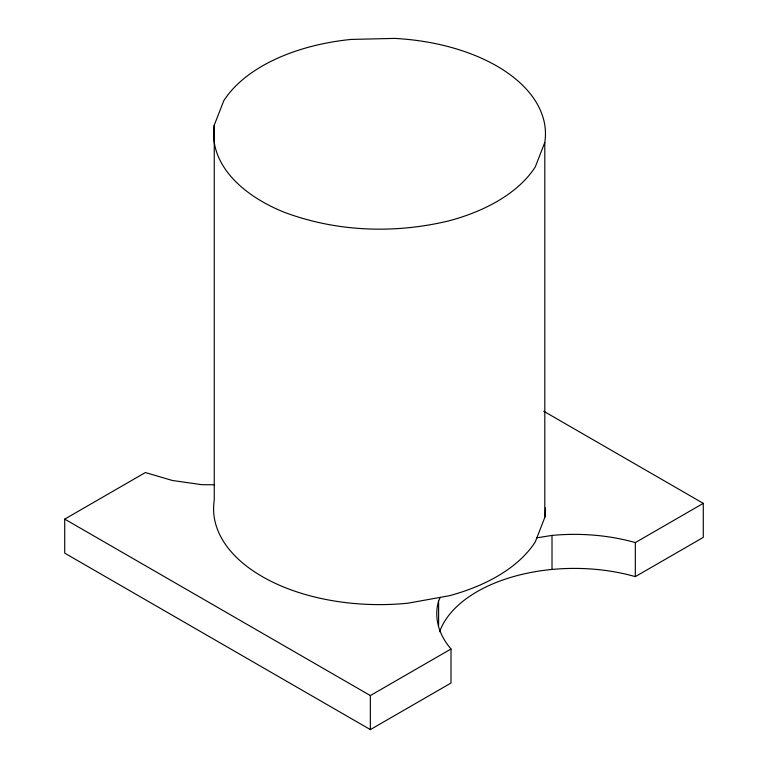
<?xml version="1.0" encoding="UTF-8"?>
<svg xmlns="http://www.w3.org/2000/svg" width="768" height="768" viewBox="0 0 768 768"><rect width="100%" height="100%" fill="white"/><g stroke="black" fill="none" stroke-linecap="round" stroke-linejoin="round"><path stroke-width="1.15" d="M214.253 125.184L223.757 100.781A165.946 95.808 0 0 1 351.11 39.427L394.483 38.4A165.946 95.808 0 0 1 544.8 142.454L544.8 517.44L535.306 541.843A165.946 95.808 0 0 1 449.213 595.757L407.856 603.206A165.946 95.808 0 0 1 214.253 500.17L214.253 125.184A165.946 95.808 0 0 0 283.939 212.141C336.586 231.946 394.733 233.99 449.213 220.771A165.946 95.808 0 0 0 535.306 166.858L544.8 142.454M438.605 625.546L438.605 600.902L440.275 597.37M438.605 600.902A137.597 79.44 0 0 0 451.008 648.998L451.008 683.03L370.358 729.6L64.714 553.142L64.714 519.11L145.373 472.541L172.387 480.48L201.811 484.675L214.474 484.781M64.714 519.11L370.358 695.568L451.008 648.998M536.87 537.811L552.01 535.421A137.597 79.44 0 0 1 635.328 542.592L703.286 503.357L703.286 537.389L635.328 576.624A137.597 79.44 0 0 0 439.642 631.699M543.734 411.235L703.286 503.357M635.328 542.592L635.328 576.624M552.01 535.421L552.01 569.453M370.358 695.568L370.358 729.6M545.472 507.907A165.946 95.808 0 0 1 544.8 517.44"/></g></svg>
